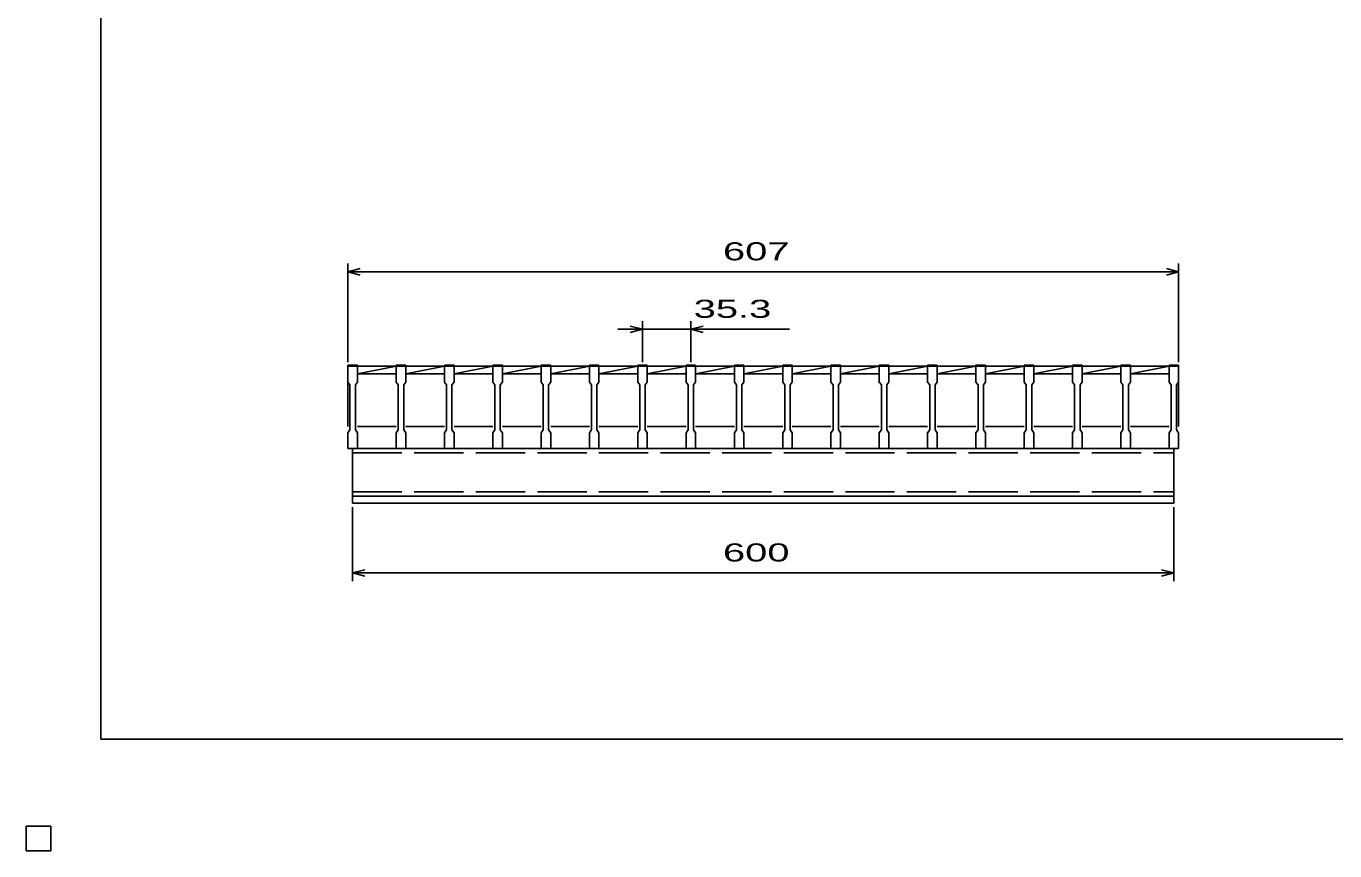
# Model space of a CAD drawing. Units: millimetres, scale not verified. Extents: x -1092 to 1039, y -770 to 632.
# Drawn here: x -1092 to -136, y -770 to -167 of the extents above; entities that cross this region are included whole.
import ezdxf
from ezdxf.enums import TextEntityAlignment as Align

# ---------------------------------------------------------------- set-up
doc = ezdxf.new("R2010")
doc.units = ezdxf.units.MM
doc.header["$LTSCALE"] = 6
doc.linetypes.add('DASHED', pattern=[7.5, 6, -1.5])
for name, color, linetype, lineweight in [('0_2', 150, 'Continuous', 25), ('16', 3, 'Continuous', 25), ('22', 4, 'Continuous', 25), ('24', 2, 'Continuous', 25), ('32', 4, 'Continuous', 25)]:
    doc.layers.add(name, color=color, linetype=linetype, lineweight=lineweight)
doc.styles.add('ベクトル', font='')
doc.styles.get('ベクトル').set_extended_font_data('ベクトル')

msp = doc.modelspace()

# ---------------------------------------------------------------- linework, layer by layer
at = {"layer": '0_2'}
for p, q in [((-1037.4, -687.9), (-1037.4, 632.1)), ((1038.6, -687.9), (-1037.4, -687.9)), ((-1074, -751.5), (-1092, -751.5)), ((-1092, -751.5), (-1092, -769.5)), ((-1074, -751.5), (-1092, -751.5)), ((-1092, -751.5), (-1092, -769.5)), ((-1074, -751.5), (-1092, -751.5)), ((-1092, -751.5), (-1092, -769.5)), ((-1074, -751.5), (-1092, -751.5)), ((-1092, -751.5), (-1092, -769.5)), ((-1074, -751.5), (-1092, -751.5)), ((-1092, -751.5), (-1092, -769.5)), ((-1074, -769.5), (-1074, -751.5)), ((-1074, -769.5), (-1074, -751.5)), ((-1074, -769.5), (-1074, -751.5)), ((-1074, -769.5), (-1074, -751.5)), ((-1074, -769.5), (-1074, -751.5)), ((-1092, -769.5), (-1074, -769.5)), ((-1092, -769.5), (-1074, -769.5)), ((-1092, -769.5), (-1074, -769.5)), ((-1092, -769.5), (-1074, -769.5)), ((-1092, -769.5), (-1074, -769.5))]:
    msp.add_line(p, q, dxfattribs=at)
at = {"layer": '16'}
for p, q in [((-857, -415.5), (-857, -414.8)), ((-857, -414.8), (-850, -414.8)), ((-857, -415.5), (-857, -427)), ((-850, -415.5), (-857, -415.5)), ((-857, -415.5), (-857, -459.5)), ((-850, -414.8), (-850, -415.5)), ((-850, -427), (-850, -415.5)), ((-850, -415.5), (-821.7, -415.5)), ((-850, -421), (-821.7, -415.5)), ((-821.7, -415.5), (-821.7, -414.8)), ((-821.7, -414.8), (-814.7, -414.8)), ((-821.7, -415.5), (-821.7, -427)), ((-814.7, -415.5), (-821.7, -415.5)), ((-814.7, -414.8), (-814.7, -415.5)), ((-814.7, -427), (-814.7, -415.5)), ((-814.7, -415.5), (-786.4, -415.5)), ((-814.7, -421), (-786.4, -415.5)), ((-786.4, -415.5), (-786.4, -414.8)), ((-786.4, -414.8), (-779.4, -414.8)), ((-786.4, -415.5), (-786.4, -427)), ((-779.4, -415.5), (-786.4, -415.5)), ((-779.4, -414.8), (-779.4, -415.5)), ((-779.4, -427), (-779.4, -415.5)), ((-779.4, -415.5), (-751.1, -415.5)), ((-779.4, -421), (-751.1, -415.5)), ((-751.1, -415.5), (-751.1, -414.8)), ((-751.1, -414.8), (-744.1, -414.8)), ((-751.1, -415.5), (-751.1, -427)), ((-744.1, -415.5), (-751.1, -415.5)), ((-744.1, -414.8), (-744.1, -415.5)), ((-744.1, -427), (-744.1, -415.5)), ((-744.1, -415.5), (-715.8, -415.5)), ((-744.1, -421), (-715.8, -415.5)), ((-715.8, -415.5), (-715.8, -414.8)), ((-715.8, -414.8), (-708.8, -414.8)), ((-715.8, -415.5), (-715.8, -427)), ((-708.8, -415.5), (-715.8, -415.5)), ((-708.8, -414.8), (-708.8, -415.5)), ((-708.8, -427), (-708.8, -415.5)), ((-708.8, -415.5), (-680.5, -415.5)), ((-708.8, -421), (-680.5, -415.5)), ((-680.5, -415.5), (-680.5, -414.8)), ((-680.5, -414.8), (-673.5, -414.8)), ((-680.5, -415.5), (-680.5, -427)), ((-673.5, -415.5), (-680.5, -415.5)), ((-673.5, -414.8), (-673.5, -415.5)), ((-673.5, -427), (-673.5, -415.5)), ((-673.5, -415.5), (-645.2, -415.5)), ((-673.5, -421), (-645.2, -415.5)), ((-645.2, -415.5), (-645.2, -414.8)), ((-645.2, -414.8), (-638.2, -414.8)), ((-645.2, -415.5), (-645.2, -427)), ((-638.2, -415.5), (-645.2, -415.5)), ((-638.2, -414.8), (-638.2, -415.5)), ((-638.2, -427), (-638.2, -415.5)), ((-638.2, -415.5), (-609.9, -415.5)), ((-638.2, -421), (-609.9, -415.5)), ((-609.9, -415.5), (-609.9, -414.8)), ((-609.9, -414.8), (-602.9, -414.8)), ((-609.9, -415.5), (-609.9, -427)), ((-602.9, -415.5), (-609.9, -415.5)), ((-602.9, -414.8), (-602.9, -415.5)), ((-602.9, -427), (-602.9, -415.5)), ((-602.9, -415.5), (-574.6, -415.5)), ((-602.9, -421), (-574.6, -415.5)), ((-574.6, -415.5), (-574.6, -414.8)), ((-574.6, -414.8), (-567.6, -414.8)), ((-574.6, -415.5), (-574.6, -427)), ((-567.6, -415.5), (-574.6, -415.5)), ((-567.6, -414.8), (-567.6, -415.5)), ((-567.6, -427), (-567.6, -415.5)), ((-567.6, -415.5), (-539.3, -415.5)), ((-567.6, -421), (-539.3, -415.5)), ((-539.3, -415.5), (-539.3, -414.8)), ((-539.3, -414.8), (-532.3, -414.8)), ((-539.3, -415.5), (-539.3, -427)), ((-532.3, -415.5), (-539.3, -415.5)), ((-532.3, -414.8), (-532.3, -415.5)), ((-532.3, -427), (-532.3, -415.5)), ((-532.3, -415.5), (-504, -415.5)), ((-532.3, -421), (-504, -415.5)), ((-504, -415.5), (-504, -414.8)), ((-504, -414.8), (-497, -414.8)), ((-504, -415.5), (-504, -427)), ((-497, -415.5), (-504, -415.5)), ((-497, -414.8), (-497, -415.5)), ((-497, -427), (-497, -415.5)), ((-497, -415.5), (-468.7, -415.5)), ((-497, -421), (-468.7, -415.5)), ((-468.7, -415.5), (-468.7, -414.8)), ((-468.7, -414.8), (-461.7, -414.8)), ((-468.7, -415.5), (-468.7, -427)), ((-461.7, -415.5), (-468.7, -415.5)), ((-461.7, -414.8), (-461.7, -415.5)), ((-461.7, -427), (-461.7, -415.5)), ((-461.7, -415.5), (-433.4, -415.5)), ((-461.7, -421), (-433.4, -415.5)), ((-433.4, -415.5), (-433.4, -414.8)), ((-433.4, -414.8), (-426.4, -414.8)), ((-433.4, -415.5), (-433.4, -427)), ((-426.4, -415.5), (-433.4, -415.5)), ((-426.4, -414.8), (-426.4, -415.5)), ((-426.4, -427), (-426.4, -415.5)), ((-426.4, -415.5), (-398.1, -415.5)), ((-426.4, -421), (-398.1, -415.5)), ((-398.1, -415.5), (-398.1, -414.8)), ((-398.1, -414.8), (-391.1, -414.8)), ((-398.1, -415.5), (-398.1, -427)), ((-391.1, -415.5), (-398.1, -415.5)), ((-391.1, -414.8), (-391.1, -415.5)), ((-391.1, -427), (-391.1, -415.5)), ((-391.1, -415.5), (-362.8, -415.5)), ((-391.1, -421), (-362.8, -415.5)), ((-362.8, -415.5), (-362.8, -414.8)), ((-362.8, -414.8), (-355.8, -414.8)), ((-362.8, -415.5), (-362.8, -427)), ((-355.8, -415.5), (-362.8, -415.5)), ((-355.8, -414.8), (-355.8, -415.5)), ((-355.8, -427), (-355.8, -415.5)), ((-355.8, -415.5), (-327.5, -415.5)), ((-355.8, -421), (-327.5, -415.5)), ((-327.5, -415.5), (-327.5, -414.8)), ((-327.5, -414.8), (-320.5, -414.8)), ((-327.5, -415.5), (-327.5, -427)), ((-320.5, -415.5), (-327.5, -415.5)), ((-320.5, -414.8), (-320.5, -415.5)), ((-320.5, -427), (-320.5, -415.5)), ((-320.5, -415.5), (-292.2, -415.5)), ((-320.5, -421), (-292.2, -415.5)), ((-292.2, -415.5), (-292.2, -414.8)), ((-292.2, -414.8), (-285.2, -414.8)), ((-292.2, -415.5), (-292.2, -427)), ((-285.2, -415.5), (-292.2, -415.5)), ((-285.2, -414.8), (-285.2, -415.5)), ((-285.2, -427), (-285.2, -415.5)), ((-285.2, -415.5), (-257, -415.5)), ((-285.2, -421), (-257, -415.519)), ((-257, -415.5), (-257, -414.8)), ((-257, -414.8), (-250, -414.8)), ((-257, -415.5), (-257, -427)), ((-250, -415.5), (-257, -415.5)), ((-250, -414.8), (-250, -415.5)), ((-250, -427), (-250, -415.5)), ((-250, -459.5), (-250, -415.5)), ((-857, -427), (-855.5, -429)), ((-855.5, -429), (-855.5, -462)), ((-851.5, -429), (-850, -427)), ((-851.5, -462), (-851.5, -429)), ((-850, -421), (-821.7, -421)), ((-821.7, -427), (-820.2, -429)), ((-820.2, -429), (-820.2, -462)), ((-816.2, -429), (-814.7, -427)), ((-816.2, -462), (-816.2, -429)), ((-814.7, -421), (-786.4, -421)), ((-786.4, -427), (-784.9, -429)), ((-784.9, -429), (-784.9, -462)), ((-780.9, -429), (-779.4, -427)), ((-780.9, -462), (-780.9, -429)), ((-779.4, -421), (-751.1, -421)), ((-751.1, -427), (-749.6, -429)), ((-749.6, -429), (-749.6, -462)), ((-745.6, -429), (-744.1, -427)), ((-745.6, -462), (-745.6, -429)), ((-744.1, -421), (-715.8, -421)), ((-715.8, -427), (-714.3, -429)), ((-714.3, -429), (-714.3, -462)), ((-710.3, -429), (-708.8, -427)), ((-710.3, -462), (-710.3, -429)), ((-708.8, -421), (-680.5, -421)), ((-680.5, -427), (-679, -429)), ((-679, -429), (-679, -462)), ((-675, -429), (-673.5, -427)), ((-675, -462), (-675, -429)), ((-673.5, -421), (-645.2, -421)), ((-645.2, -427), (-643.7, -429)), ((-643.7, -429), (-643.7, -462)), ((-639.7, -429), (-638.2, -427)), ((-639.7, -462), (-639.7, -429)), ((-638.2, -421), (-609.9, -421)), ((-609.9, -427), (-608.4, -429)), ((-608.4, -429), (-608.4, -462)), ((-604.4, -429), (-602.9, -427)), ((-604.4, -462), (-604.4, -429)), ((-602.9, -421), (-574.6, -421)), ((-574.6, -427), (-573.1, -429)), ((-573.1, -429), (-573.1, -462)), ((-569.1, -429), (-567.6, -427)), ((-569.1, -462), (-569.1, -429)), ((-567.6, -421), (-539.3, -421)), ((-539.3, -427), (-537.8, -429)), ((-537.8, -429), (-537.8, -462)), ((-533.8, -429), (-532.3, -427)), ((-533.8, -462), (-533.8, -429)), ((-532.3, -421), (-504, -421)), ((-504, -427), (-502.5, -429)), ((-502.5, -429), (-502.5, -462)), ((-498.5, -429), (-497, -427)), ((-498.5, -462), (-498.5, -429)), ((-497, -421), (-468.7, -421)), ((-468.7, -427), (-467.2, -429)), ((-467.2, -429), (-467.2, -462)), ((-463.2, -429), (-461.7, -427)), ((-463.2, -462), (-463.2, -429)), ((-461.7, -421), (-433.4, -421)), ((-433.4, -427), (-431.9, -429)), ((-431.9, -429), (-431.9, -462)), ((-427.9, -429), (-426.4, -427)), ((-427.9, -462), (-427.9, -429)), ((-426.4, -421), (-398.1, -421)), ((-398.1, -427), (-396.6, -429)), ((-396.6, -429), (-396.6, -462)), ((-392.6, -429), (-391.1, -427)), ((-392.6, -462), (-392.6, -429)), ((-391.1, -421), (-362.8, -421)), ((-362.8, -427), (-361.3, -429)), ((-361.3, -429), (-361.3, -462)), ((-357.3, -429), (-355.8, -427)), ((-357.3, -462), (-357.3, -429)), ((-355.8, -421), (-327.5, -421)), ((-327.5, -427), (-326, -429)), ((-326, -429), (-326, -462)), ((-322, -429), (-320.5, -427)), ((-322, -462), (-322, -429)), ((-320.5, -421), (-292.2, -421)), ((-292.2, -427), (-290.7, -429)), ((-290.7, -429), (-290.7, -462)), ((-286.7, -429), (-285.2, -427)), ((-286.7, -462), (-286.7, -429)), ((-285.2, -421), (-257, -421)), ((-257, -427), (-255.5, -429)), ((-255.5, -429), (-255.5, -462)), ((-251.5, -429), (-250, -427)), ((-251.5, -462), (-251.5, -429)), ((-855.5, -462), (-857, -464)), ((-857, -464), (-857, -475.5)), ((-850, -464), (-851.5, -462)), ((-850, -459.5), (-821.7, -459.5)), ((-850, -475.5), (-850, -464)), ((-820.2, -462), (-821.7, -464)), ((-821.7, -464), (-821.7, -475.5)), ((-814.7, -464), (-816.2, -462)), ((-814.7, -459.5), (-786.4, -459.5)), ((-814.7, -475.5), (-814.7, -464)), ((-784.9, -462), (-786.4, -464)), ((-786.4, -464), (-786.4, -475.5)), ((-779.4, -464), (-780.9, -462)), ((-779.4, -459.5), (-751.1, -459.5)), ((-779.4, -475.5), (-779.4, -464)), ((-749.6, -462), (-751.1, -464)), ((-751.1, -464), (-751.1, -475.5)), ((-744.1, -464), (-745.6, -462)), ((-744.1, -459.5), (-715.8, -459.5)), ((-744.1, -475.5), (-744.1, -464)), ((-714.3, -462), (-715.8, -464)), ((-715.8, -464), (-715.8, -475.5)), ((-708.8, -464), (-710.3, -462)), ((-708.8, -459.5), (-680.5, -459.5)), ((-708.8, -475.5), (-708.8, -464)), ((-679, -462), (-680.5, -464)), ((-680.5, -464), (-680.5, -475.5)), ((-673.5, -464), (-675, -462)), ((-673.5, -459.5), (-645.2, -459.5)), ((-673.5, -475.5), (-673.5, -464)), ((-643.7, -462), (-645.2, -464)), ((-645.2, -464), (-645.2, -475.5)), ((-638.2, -464), (-639.7, -462)), ((-638.2, -459.5), (-609.9, -459.5)), ((-638.2, -475.5), (-638.2, -464)), ((-608.4, -462), (-609.9, -464)), ((-609.9, -464), (-609.9, -475.5)), ((-602.9, -464), (-604.4, -462)), ((-602.9, -459.5), (-574.6, -459.5)), ((-602.9, -475.5), (-602.9, -464)), ((-573.1, -462), (-574.6, -464)), ((-574.6, -464), (-574.6, -475.5)), ((-567.6, -464), (-569.1, -462)), ((-567.6, -459.5), (-539.3, -459.5)), ((-567.6, -475.5), (-567.6, -464)), ((-537.8, -462), (-539.3, -464)), ((-539.3, -464), (-539.3, -475.5)), ((-532.3, -464), (-533.8, -462)), ((-532.3, -459.5), (-504, -459.5)), ((-532.3, -475.5), (-532.3, -464)), ((-502.5, -462), (-504, -464)), ((-504, -464), (-504, -475.5)), ((-497, -464), (-498.5, -462)), ((-497, -459.5), (-468.7, -459.5)), ((-497, -475.5), (-497, -464)), ((-467.2, -462), (-468.7, -464)), ((-468.7, -464), (-468.7, -475.5)), ((-461.7, -464), (-463.2, -462)), ((-461.7, -459.5), (-433.4, -459.5)), ((-461.7, -475.5), (-461.7, -464)), ((-431.9, -462), (-433.4, -464)), ((-433.4, -464), (-433.4, -475.5)), ((-426.4, -464), (-427.9, -462)), ((-426.4, -459.5), (-398.1, -459.5)), ((-426.4, -475.5), (-426.4, -464)), ((-396.6, -462), (-398.1, -464)), ((-398.1, -464), (-398.1, -475.5)), ((-391.1, -464), (-392.6, -462)), ((-391.1, -459.5), (-362.8, -459.5)), ((-391.1, -475.5), (-391.1, -464)), ((-361.3, -462), (-362.8, -464)), ((-362.8, -464), (-362.8, -475.5)), ((-355.8, -464), (-357.3, -462)), ((-355.8, -459.5), (-327.5, -459.5)), ((-355.8, -475.5), (-355.8, -464)), ((-326, -462), (-327.5, -464)), ((-327.5, -464), (-327.5, -475.5)), ((-320.5, -464), (-322, -462)), ((-320.5, -459.5), (-292.2, -459.5)), ((-320.5, -475.5), (-320.5, -464)), ((-290.7, -462), (-292.2, -464)), ((-292.2, -464), (-292.2, -475.5)), ((-285.2, -464), (-286.7, -462)), ((-285.2, -459.5), (-257, -459.5)), ((-285.2, -475.5), (-285.2, -464)), ((-255.5, -462), (-257, -464)), ((-257, -464), (-257, -475.5)), ((-250, -464), (-251.5, -462)), ((-250, -475.5), (-250, -464)), ((-857, -475.5), (-850, -475.5)), ((-853.5, -475.5), (-253.5, -475.5)), ((-853.5, -510.5), (-853.5, -475.5)), ((-821.7, -475.5), (-814.7, -475.5)), ((-786.4, -475.5), (-779.4, -475.5)), ((-751.1, -475.5), (-744.1, -475.5)), ((-715.8, -475.5), (-708.8, -475.5)), ((-680.5, -475.5), (-673.5, -475.5)), ((-645.2, -475.5), (-638.2, -475.5)), ((-609.9, -475.5), (-602.9, -475.5)), ((-574.6, -475.5), (-567.6, -475.5)), ((-539.3, -475.5), (-532.3, -475.5)), ((-504, -475.5), (-497, -475.5)), ((-468.7, -475.5), (-461.7, -475.5)), ((-433.4, -475.5), (-426.4, -475.5)), ((-398.1, -475.5), (-391.1, -475.5)), ((-362.8, -475.5), (-355.8, -475.5)), ((-327.5, -475.5), (-320.5, -475.5)), ((-292.2, -475.5), (-285.2, -475.5)), ((-257, -475.5), (-250, -475.5)), ((-253.5, -510.5), (-253.5, -475.5)), ((-853.5, -510.5), (-253.5, -510.5)), ((-853.5, -515.5), (-853.5, -510.5)), ((-853.5, -510.5), (-253.5, -510.5)), ((-853.5, -515.5), (-253.5, -515.5)), ((-253.5, -515.5), (-253.5, -510.5)), ((-1074, -751.5), (-1092, -751.5)), ((-1092, -751.5), (-1092, -769.5)), ((-1074, -751.5), (-1092, -751.5)), ((-1092, -751.5), (-1092, -769.5)), ((-1074, -751.5), (-1092, -751.5)), ((-1092, -751.5), (-1092, -769.5)), ((-1074, -751.5), (-1092, -751.5)), ((-1092, -751.5), (-1092, -769.5)), ((-1074, -751.5), (-1092, -751.5)), ((-1092, -751.5), (-1092, -769.5)), ((-1074, -769.5), (-1074, -751.5)), ((-1074, -769.5), (-1074, -751.5)), ((-1074, -769.5), (-1074, -751.5)), ((-1074, -769.5), (-1074, -751.5)), ((-1074, -769.5), (-1074, -751.5)), ((-1092, -769.5), (-1074, -769.5)), ((-1092, -769.5), (-1074, -769.5)), ((-1092, -769.5), (-1074, -769.5)), ((-1092, -769.5), (-1074, -769.5)), ((-1092, -769.5), (-1074, -769.5))]:
    msp.add_line(p, q, dxfattribs=at)
at = {"layer": '16', "linetype": 'DASHED'}
for p, q in [((-853.5, -478.7), (-253.5, -478.7)), ((-853.5, -507.3), (-253.5, -507.3))]:
    msp.add_line(p, q, dxfattribs=at)
at = {"layer": '22'}
for p, q in [((-857, -412.5), (-857, -340.5)), ((-857, -346.5), (-848, -344.1)), ((-249.998, -346.5), (-258.998, -344.1)), ((-249.998, -412.5), (-249.998, -340.5)), ((-848, -348.9), (-857, -346.5)), ((-857, -346.5), (-249.998, -346.5)), ((-258.998, -348.9), (-249.998, -346.5)), ((-641.7, -388.5), (-659.7, -388.5)), ((-641.7, -388.5), (-650.7, -386.1)), ((-650.7, -390.9), (-641.7, -388.5)), ((-641.7, -412.5), (-641.7, -382.5)), ((-641.7, -388.5), (-606.4, -388.5)), ((-606.4, -382.5), (-606.4, -412.5)), ((-606.4, -388.5), (-597.4, -386.1)), ((-597.4, -390.9), (-606.4, -388.5)), ((-606.4, -388.5), (-534.4, -388.5)), ((-853.5, -572.5), (-853.5, -518.5)), ((-253.5, -572.5), (-253.5, -518.5)), ((-853.5, -566.5), (-844.5, -564.1)), ((-844.5, -568.9), (-853.5, -566.5)), ((-853.5, -566.5), (-253.5, -566.5)), ((-253.5, -566.5), (-262.5, -564.1)), ((-262.5, -568.9), (-253.5, -566.5))]:
    msp.add_line(p, q, dxfattribs=at)
at = {"layer": '22', "color": 2}
for p, q in [((-1074, -751.5), (-1092, -751.5)), ((-1092, -751.5), (-1092, -769.5)), ((-1074, -751.5), (-1092, -751.5)), ((-1092, -751.5), (-1092, -769.5)), ((-1074, -751.5), (-1092, -751.5)), ((-1092, -751.5), (-1092, -769.5)), ((-1074, -769.5), (-1074, -751.5)), ((-1074, -769.5), (-1074, -751.5)), ((-1074, -769.5), (-1074, -751.5)), ((-1092, -769.5), (-1074, -769.5)), ((-1092, -769.5), (-1074, -769.5)), ((-1092, -769.5), (-1074, -769.5))]:
    msp.add_line(p, q, dxfattribs=at)
at = {"layer": '24', "color": 4}
for p, q in [((-1074, -751.5), (-1092, -751.5)), ((-1092, -751.5), (-1092, -769.5)), ((-1074, -751.5), (-1092, -751.5)), ((-1092, -751.5), (-1092, -769.5)), ((-1074, -751.5), (-1092, -751.5)), ((-1092, -751.5), (-1092, -769.5)), ((-1074, -769.5), (-1074, -751.5)), ((-1074, -769.5), (-1074, -751.5)), ((-1074, -769.5), (-1074, -751.5)), ((-1092, -769.5), (-1074, -769.5)), ((-1092, -769.5), (-1074, -769.5)), ((-1092, -769.5), (-1074, -769.5))]:
    msp.add_line(p, q, dxfattribs=at)
at = {"layer": '32'}
for p, q in [((-1074, -751.5), (-1092, -751.5)), ((-1092, -751.5), (-1092, -769.5)), ((-1074, -751.5), (-1092, -751.5)), ((-1092, -751.5), (-1092, -769.5)), ((-1074, -751.5), (-1092, -751.5)), ((-1092, -751.5), (-1092, -769.5)), ((-1074, -751.5), (-1092, -751.5)), ((-1092, -751.5), (-1092, -769.5)), ((-1074, -751.5), (-1092, -751.5)), ((-1092, -751.5), (-1092, -769.5)), ((-1074, -769.5), (-1074, -751.5)), ((-1074, -769.5), (-1074, -751.5)), ((-1074, -769.5), (-1074, -751.5)), ((-1074, -769.5), (-1074, -751.5)), ((-1074, -769.5), (-1074, -751.5)), ((-1092, -769.5), (-1074, -769.5)), ((-1092, -769.5), (-1074, -769.5)), ((-1092, -769.5), (-1074, -769.5)), ((-1092, -769.5), (-1074, -769.5)), ((-1092, -769.5), (-1074, -769.5))]:
    msp.add_line(p, q, dxfattribs=at)

# ---------------------------------------------------------------- texts
at = {"layer": '22', "color": 2, "style": 'ベクトル', "width": 1.65}
for s, p in [(' 607 ', (-591, -331.5)), (' 35.3 ', (-612.4, -373.5)), (' 600 ', (-591, -551.5))]:
    msp.add_text(s, height=13.2, dxfattribs=at).set_placement(p, align=Align.MIDDLE_LEFT)

doc.saveas('drawing.dxf')
